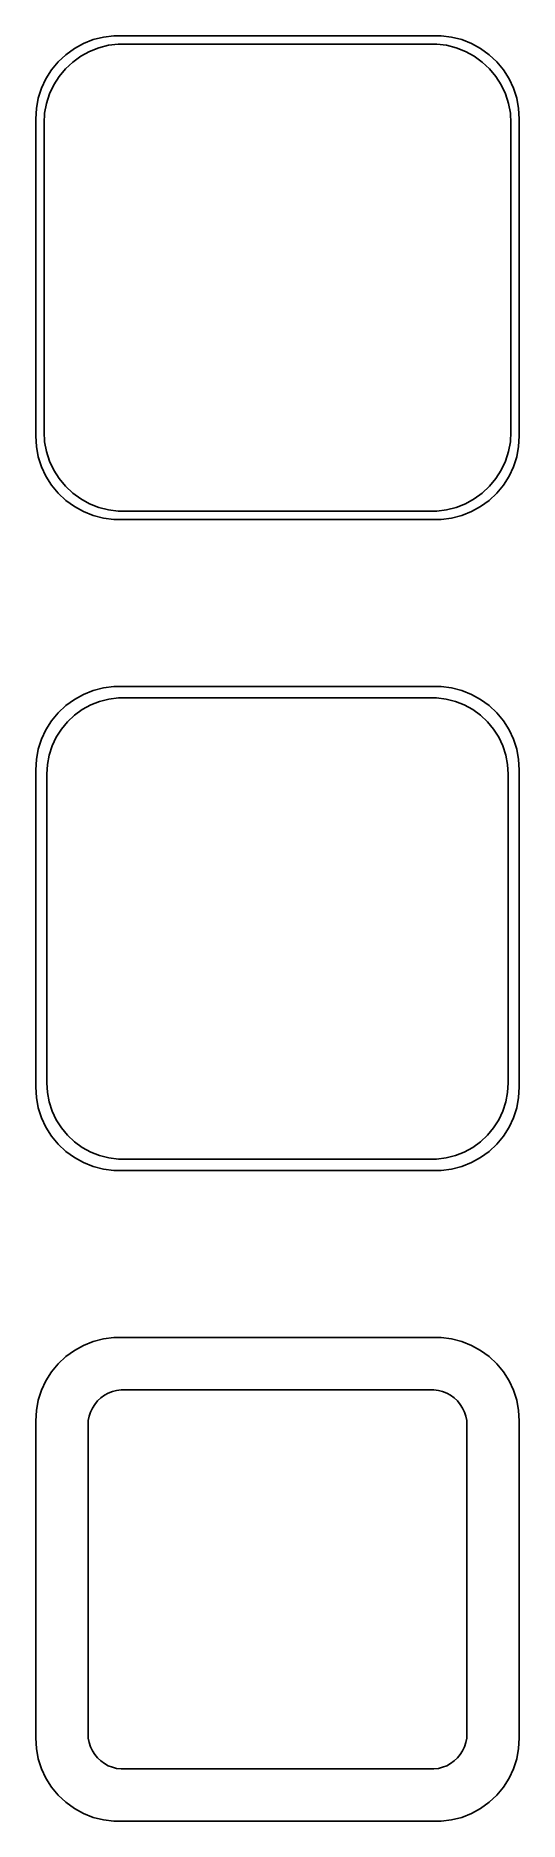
# Model space of a CAD drawing. Header units: metres. Extents: x -14 to 14, y 103 to 209.
import ezdxf

# ---------------------------------------------------------------- set-up
doc = ezdxf.new("R2010")
doc.units = ezdxf.units.M

msp = doc.modelspace()

# ---------------------------------------------------------------- linework, layer by layer
for p, q in [((-12.1791, 208.722), (-12.6871, 208.353)), ((-11.6289, 209.024), (-12.1791, 208.722)), ((-11.0451, 209.255), (-11.6289, 209.024)), ((-11.2724, 208.548), (-10.7178, 208.768)), ((-10.4369, 209.411), (-11.0451, 209.255)), ((-10.7178, 208.768), (-10.1401, 208.916)), ((-9.81395, 209.49), (-10.4369, 209.411)), ((-10.1401, 208.916), (-9.54825, 208.991)), ((9.81395, 209.49), (-9.81395, 209.49)), ((-9.54825, 208.991), (9.54825, 208.991)), ((9.54825, 208.991), (10.1401, 208.916)), ((10.4369, 209.411), (9.81395, 209.49)), ((10.1401, 208.916), (10.7178, 208.768)), ((11.0451, 209.255), (10.4369, 209.411)), ((10.7178, 208.768), (11.2724, 208.548)), ((11.6289, 209.024), (11.0451, 209.255)), ((12.1791, 208.722), (11.6289, 209.024)), ((12.6871, 208.353), (12.1791, 208.722)), ((-13.1448, 207.923), (-13.5451, 207.439)), ((-12.6871, 208.353), (-13.1448, 207.923)), ((-12.7126, 207.502), (-12.2778, 207.91)), ((-12.2778, 207.91), (-11.7952, 208.261)), ((-11.7952, 208.261), (-11.2724, 208.548)), ((11.2724, 208.548), (11.7952, 208.261)), ((11.7952, 208.261), (12.2778, 207.91)), ((12.2778, 207.91), (12.7126, 207.502)), ((13.1448, 207.923), (12.6871, 208.353)), ((13.5451, 207.439), (13.1448, 207.923)), ((-13.8815, 206.909), (-14.1489, 206.341)), ((-13.5451, 207.439), (-13.8815, 206.909)), ((-13.6664, 205.999), (-13.4124, 206.538)), ((-13.4124, 206.538), (-13.0928, 207.042)), ((-13.0928, 207.042), (-12.7126, 207.502)), ((12.7126, 207.502), (13.0928, 207.042)), ((13.0928, 207.042), (13.4124, 206.538)), ((13.4124, 206.538), (13.6664, 205.999)), ((13.8815, 206.909), (13.5451, 207.439)), ((14.1489, 206.341), (13.8815, 206.909)), ((-14.3429, 205.743), (-14.4606, 205.127)), ((-14.1489, 206.341), (-14.3429, 205.743)), ((-13.9625, 204.845), (-13.8508, 205.431)), ((-13.8508, 205.431), (-13.6664, 205.999)), ((13.6664, 205.999), (13.8508, 205.431)), ((13.8508, 205.431), (13.9625, 204.845)), ((14.3429, 205.743), (14.1489, 206.341)), ((14.4606, 205.127), (14.3429, 205.743)), ((-14.4606, 205.127), (-14.5, 204.5)), ((-14.5, 204.5), (-14.5, 185.5)), ((-14, 204.25), (-13.9625, 204.845)), ((13.9625, 204.845), (14, 204.25)), ((14.5, 204.5), (14.4606, 205.127)), ((14.5, 185.5), (14.5, 204.5)), ((-14, 185.75), (-14, 204.25)), ((14, 204.25), (14, 185.75)), ((-14.5, 185.5), (-14.4606, 184.873)), ((-13.9625, 185.155), (-14, 185.75)), ((-13.8508, 184.569), (-13.9625, 185.155)), ((13.9625, 185.155), (13.8508, 184.569)), ((14, 185.75), (13.9625, 185.155)), ((14.4606, 184.873), (14.5, 185.5)), ((-14.4606, 184.873), (-14.3429, 184.257)), ((-14.3429, 184.257), (-14.1489, 183.659)), ((-13.6664, 184.001), (-13.8508, 184.569)), ((13.8508, 184.569), (13.6664, 184.001)), ((14.1489, 183.659), (14.3429, 184.257)), ((14.3429, 184.257), (14.4606, 184.873)), ((-14.1489, 183.659), (-13.8815, 183.091)), ((-13.8815, 183.091), (-13.5451, 182.561)), ((-13.4124, 183.462), (-13.6664, 184.001)), ((-13.0928, 182.958), (-13.4124, 183.462)), ((-12.7126, 182.498), (-13.0928, 182.958)), ((13.0928, 182.958), (12.7126, 182.498)), ((13.4124, 183.462), (13.0928, 182.958)), ((13.6664, 184.001), (13.4124, 183.462)), ((13.5451, 182.561), (13.8815, 183.091)), ((13.8815, 183.091), (14.1489, 183.659)), ((-13.5451, 182.561), (-13.1448, 182.077)), ((-13.1448, 182.077), (-12.6871, 181.647)), ((-12.2778, 182.09), (-12.7126, 182.498)), ((-11.7952, 181.739), (-12.2778, 182.09)), ((12.2778, 182.09), (11.7952, 181.739)), ((12.7126, 182.498), (12.2778, 182.09)), ((12.6871, 181.647), (13.1448, 182.077)), ((13.1448, 182.077), (13.5451, 182.561)), ((-12.6871, 181.647), (-12.1791, 181.278)), ((-12.1791, 181.278), (-11.6289, 180.976)), ((-11.2724, 181.452), (-11.7952, 181.739)), ((-11.6289, 180.976), (-11.0451, 180.745)), ((-10.7178, 181.232), (-11.2724, 181.452)), ((-10.1401, 181.084), (-10.7178, 181.232)), ((-9.54825, 181.009), (-10.1401, 181.084)), ((9.54825, 181.009), (-9.54825, 181.009)), ((10.1401, 181.084), (9.54825, 181.009)), ((10.7178, 181.232), (10.1401, 181.084)), ((11.2724, 181.452), (10.7178, 181.232)), ((11.0451, 180.745), (11.6289, 180.976)), ((11.7952, 181.739), (11.2724, 181.452)), ((11.6289, 180.976), (12.1791, 181.278)), ((12.1791, 181.278), (12.6871, 181.647)), ((-11.0451, 180.745), (-10.4369, 180.589)), ((-10.4369, 180.589), (-9.81395, 180.51)), ((-9.81395, 180.51), (9.81395, 180.51)), ((9.81395, 180.51), (10.4369, 180.589)), ((10.4369, 180.589), (11.0451, 180.745)), ((-11.0451, 170.255), (-11.6289, 170.024)), ((-10.4369, 170.411), (-11.0451, 170.255)), ((-9.81395, 170.49), (-10.4369, 170.411)), ((9.81395, 170.49), (-9.81395, 170.49)), ((10.4369, 170.411), (9.81395, 170.49)), ((11.0451, 170.255), (10.4369, 170.411)), ((11.6289, 170.024), (11.0451, 170.255)), ((-12.6871, 169.353), (-13.1448, 168.923)), ((-12.1791, 169.722), (-12.6871, 169.353)), ((-11.6289, 170.024), (-12.1791, 169.722)), ((-12.1684, 168.778), (-11.7032, 169.116)), ((-11.7032, 169.116), (-11.1994, 169.393)), ((-11.1994, 169.393), (-10.6648, 169.604)), ((-10.6648, 169.604), (-10.1079, 169.747)), ((-10.1079, 169.747), (-9.53748, 169.819)), ((-9.53748, 169.819), (9.53748, 169.819)), ((9.53748, 169.819), (10.1079, 169.747)), ((10.1079, 169.747), (10.6648, 169.604)), ((10.6648, 169.604), (11.1994, 169.393)), ((11.1994, 169.393), (11.7032, 169.116)), ((12.1791, 169.722), (11.6289, 170.024)), ((11.7032, 169.116), (12.1684, 168.778)), ((12.6871, 169.353), (12.1791, 169.722)), ((13.1448, 168.923), (12.6871, 169.353)), ((-13.5451, 168.439), (-13.8815, 167.909)), ((-13.1448, 168.923), (-13.5451, 168.439)), ((-12.954, 167.941), (-12.5875, 168.384)), ((-12.5875, 168.384), (-12.1684, 168.778)), ((12.1684, 168.778), (12.5875, 168.384)), ((12.5875, 168.384), (12.954, 167.941)), ((13.5451, 168.439), (13.1448, 168.923)), ((13.8815, 167.909), (13.5451, 168.439)), ((-14.1489, 167.341), (-14.3429, 166.743)), ((-13.8815, 167.909), (-14.1489, 167.341)), ((-13.6846, 166.389), (-13.5069, 166.935)), ((-13.5069, 166.935), (-13.2621, 167.456)), ((-13.2621, 167.456), (-12.954, 167.941)), ((12.954, 167.941), (13.2621, 167.456)), ((13.2621, 167.456), (13.5069, 166.935)), ((13.5069, 166.935), (13.6846, 166.389)), ((14.1489, 167.341), (13.8815, 167.909)), ((14.3429, 166.743), (14.1489, 167.341)), ((-14.4606, 166.127), (-14.5, 165.5)), ((-14.3429, 166.743), (-14.4606, 166.127)), ((-13.8284, 165.25), (-13.7923, 165.824)), ((-13.7923, 165.824), (-13.6846, 166.389)), ((13.6846, 166.389), (13.7923, 165.824)), ((13.7923, 165.824), (13.8284, 165.25)), ((14.4606, 166.127), (14.3429, 166.743)), ((14.5, 165.5), (14.4606, 166.127)), ((-14.5, 165.5), (-14.5, 146.5)), ((-13.8284, 146.75), (-13.8284, 165.25)), ((13.8284, 165.25), (13.8284, 146.75)), ((14.5, 146.5), (14.5, 165.5)), ((-13.7923, 146.176), (-13.8284, 146.75)), ((13.8284, 146.75), (13.7923, 146.176)), ((-14.5, 146.5), (-14.4606, 145.873)), ((-14.4606, 145.873), (-14.3429, 145.257)), ((-13.6846, 145.611), (-13.7923, 146.176)), ((-13.5069, 145.065), (-13.6846, 145.611)), ((13.6846, 145.611), (13.5069, 145.065)), ((13.7923, 146.176), (13.6846, 145.611)), ((14.3429, 145.257), (14.4606, 145.873)), ((14.4606, 145.873), (14.5, 146.5)), ((-14.3429, 145.257), (-14.1489, 144.659)), ((-14.1489, 144.659), (-13.8815, 144.091)), ((-13.2621, 144.544), (-13.5069, 145.065)), ((-12.954, 144.059), (-13.2621, 144.544)), ((13.2621, 144.544), (12.954, 144.059)), ((13.5069, 145.065), (13.2621, 144.544)), ((13.8815, 144.091), (14.1489, 144.659)), ((14.1489, 144.659), (14.3429, 145.257)), ((-13.8815, 144.091), (-13.5451, 143.561)), ((-13.5451, 143.561), (-13.1448, 143.077)), ((-12.5875, 143.616), (-12.954, 144.059)), ((-12.1684, 143.222), (-12.5875, 143.616)), ((12.5875, 143.616), (12.1684, 143.222)), ((12.954, 144.059), (12.5875, 143.616)), ((13.1448, 143.077), (13.5451, 143.561)), ((13.5451, 143.561), (13.8815, 144.091)), ((-13.1448, 143.077), (-12.6871, 142.647)), ((-12.6871, 142.647), (-12.1791, 142.278)), ((-11.7032, 142.884), (-12.1684, 143.222)), ((-11.1994, 142.607), (-11.7032, 142.884)), ((-10.6648, 142.396), (-11.1994, 142.607)), ((-10.1079, 142.253), (-10.6648, 142.396)), ((10.6648, 142.396), (10.1079, 142.253)), ((11.1994, 142.607), (10.6648, 142.396)), ((11.7032, 142.884), (11.1994, 142.607)), ((12.1684, 143.222), (11.7032, 142.884)), ((12.1791, 142.278), (12.6871, 142.647)), ((12.6871, 142.647), (13.1448, 143.077)), ((-12.1791, 142.278), (-11.6289, 141.976)), ((-11.6289, 141.976), (-11.0451, 141.745)), ((-11.0451, 141.745), (-10.4369, 141.589)), ((-10.4369, 141.589), (-9.81395, 141.51)), ((-9.53748, 142.181), (-10.1079, 142.253)), ((-9.81395, 141.51), (9.81395, 141.51)), ((9.53748, 142.181), (-9.53748, 142.181)), ((10.1079, 142.253), (9.53748, 142.181)), ((9.81395, 141.51), (10.4369, 141.589)), ((10.4369, 141.589), (11.0451, 141.745)), ((11.0451, 141.745), (11.6289, 141.976)), ((11.6289, 141.976), (12.1791, 142.278)), ((-12.1791, 130.722), (-12.6871, 130.353)), ((-11.6289, 131.024), (-12.1791, 130.722)), ((-11.0451, 131.255), (-11.6289, 131.024)), ((-10.4369, 131.411), (-11.0451, 131.255)), ((-9.81395, 131.49), (-10.4369, 131.411)), ((9.81395, 131.49), (-9.81395, 131.49)), ((10.4369, 131.411), (9.81395, 131.49)), ((11.0451, 131.255), (10.4369, 131.411)), ((11.6289, 131.024), (11.0451, 131.255)), ((12.1791, 130.722), (11.6289, 131.024)), ((12.6871, 130.353), (12.1791, 130.722)), ((-13.1448, 129.923), (-13.5451, 129.439)), ((-12.6871, 130.353), (-13.1448, 129.923)), ((13.1448, 129.923), (12.6871, 130.353)), ((13.5451, 129.439), (13.1448, 129.923)), ((-13.8815, 128.909), (-14.1489, 128.341)), ((-13.5451, 129.439), (-13.8815, 128.909)), ((13.8815, 128.909), (13.5451, 129.439)), ((14.1489, 128.341), (13.8815, 128.909)), ((-14.3429, 127.743), (-14.4606, 127.127)), ((-14.1489, 128.341), (-14.3429, 127.743)), ((-11.0987, 127.266), (-10.9567, 127.49)), ((-10.9567, 127.49), (-10.7878, 127.694)), ((-10.7878, 127.694), (-10.5947, 127.875)), ((-10.5947, 127.875), (-10.3804, 128.031)), ((-10.3804, 128.031), (-10.1482, 128.159)), ((-10.1482, 128.159), (-9.9019, 128.256)), ((-9.9019, 128.256), (-9.64529, 128.322)), ((-9.64529, 128.322), (-9.38246, 128.355)), ((-9.38246, 128.355), (9.38246, 128.355)), ((9.38246, 128.355), (9.64529, 128.322)), ((9.64529, 128.322), (9.9019, 128.256)), ((9.9019, 128.256), (10.1482, 128.159)), ((10.1482, 128.159), (10.3804, 128.031)), ((10.3804, 128.031), (10.5947, 127.875)), ((10.5947, 127.875), (10.7878, 127.694)), ((10.7878, 127.694), (10.9567, 127.49)), ((10.9567, 127.49), (11.0987, 127.266)), ((14.3429, 127.743), (14.1489, 128.341)), ((14.4606, 127.127), (14.3429, 127.743)), ((-14.4606, 127.127), (-14.5, 126.5)), ((-14.5, 126.5), (-14.5, 107.5)), ((-11.3596, 126.25), (-11.343, 126.514)), ((-11.3596, 107.75), (-11.3596, 126.25)), ((-11.343, 126.514), (-11.2934, 126.775)), ((-11.2934, 126.775), (-11.2115, 127.027)), ((-11.2115, 127.027), (-11.0987, 127.266)), ((11.0987, 127.266), (11.2115, 127.027)), ((11.2115, 127.027), (11.2934, 126.775)), ((11.2934, 126.775), (11.343, 126.514)), ((11.343, 126.514), (11.3596, 126.25)), ((11.3596, 126.25), (11.3596, 107.75)), ((14.5, 126.5), (14.4606, 127.127)), ((14.5, 107.5), (14.5, 126.5)), ((-14.5, 107.5), (-14.4606, 106.873)), ((-11.343, 107.486), (-11.3596, 107.75)), ((-11.2934, 107.225), (-11.343, 107.486)), ((-11.2115, 106.973), (-11.2934, 107.225)), ((11.2934, 107.225), (11.2115, 106.973)), ((11.343, 107.486), (11.2934, 107.225)), ((11.3596, 107.75), (11.343, 107.486)), ((14.4606, 106.873), (14.5, 107.5)), ((-14.4606, 106.873), (-14.3429, 106.257)), ((-14.3429, 106.257), (-14.1489, 105.659)), ((-11.0987, 106.734), (-11.2115, 106.973)), ((-10.9567, 106.51), (-11.0987, 106.734)), ((-10.7878, 106.306), (-10.9567, 106.51)), ((-10.5947, 106.125), (-10.7878, 106.306)), ((-10.3804, 105.969), (-10.5947, 106.125)), ((-10.1482, 105.841), (-10.3804, 105.969)), ((10.3804, 105.969), (10.1482, 105.841)), ((10.5947, 106.125), (10.3804, 105.969)), ((10.7878, 106.306), (10.5947, 106.125)), ((10.9567, 106.51), (10.7878, 106.306)), ((11.0987, 106.734), (10.9567, 106.51)), ((11.2115, 106.973), (11.0987, 106.734)), ((14.1489, 105.659), (14.3429, 106.257)), ((14.3429, 106.257), (14.4606, 106.873)), ((-14.1489, 105.659), (-13.8815, 105.091)), ((-13.8815, 105.091), (-13.5451, 104.561)), ((-9.9019, 105.744), (-10.1482, 105.841)), ((-9.64529, 105.678), (-9.9019, 105.744)), ((-9.38246, 105.645), (-9.64529, 105.678)), ((9.38246, 105.645), (-9.38246, 105.645)), ((9.64529, 105.678), (9.38246, 105.645)), ((9.9019, 105.744), (9.64529, 105.678)), ((10.1482, 105.841), (9.9019, 105.744)), ((13.5451, 104.561), (13.8815, 105.091)), ((13.8815, 105.091), (14.1489, 105.659)), ((-13.5451, 104.561), (-13.1448, 104.077)), ((-13.1448, 104.077), (-12.6871, 103.647)), ((12.6871, 103.647), (13.1448, 104.077)), ((13.1448, 104.077), (13.5451, 104.561)), ((-12.6871, 103.647), (-12.1791, 103.278)), ((-12.1791, 103.278), (-11.6289, 102.976)), ((-11.6289, 102.976), (-11.0451, 102.745)), ((-11.0451, 102.745), (-10.4369, 102.589)), ((10.4369, 102.589), (11.0451, 102.745)), ((11.0451, 102.745), (11.6289, 102.976)), ((11.6289, 102.976), (12.1791, 103.278)), ((12.1791, 103.278), (12.6871, 103.647)), ((-10.4369, 102.589), (-9.81395, 102.51)), ((-9.81395, 102.51), (9.81395, 102.51)), ((9.81395, 102.51), (10.4369, 102.589))]:
    msp.add_line(p, q)

doc.saveas('drawing.dxf')
